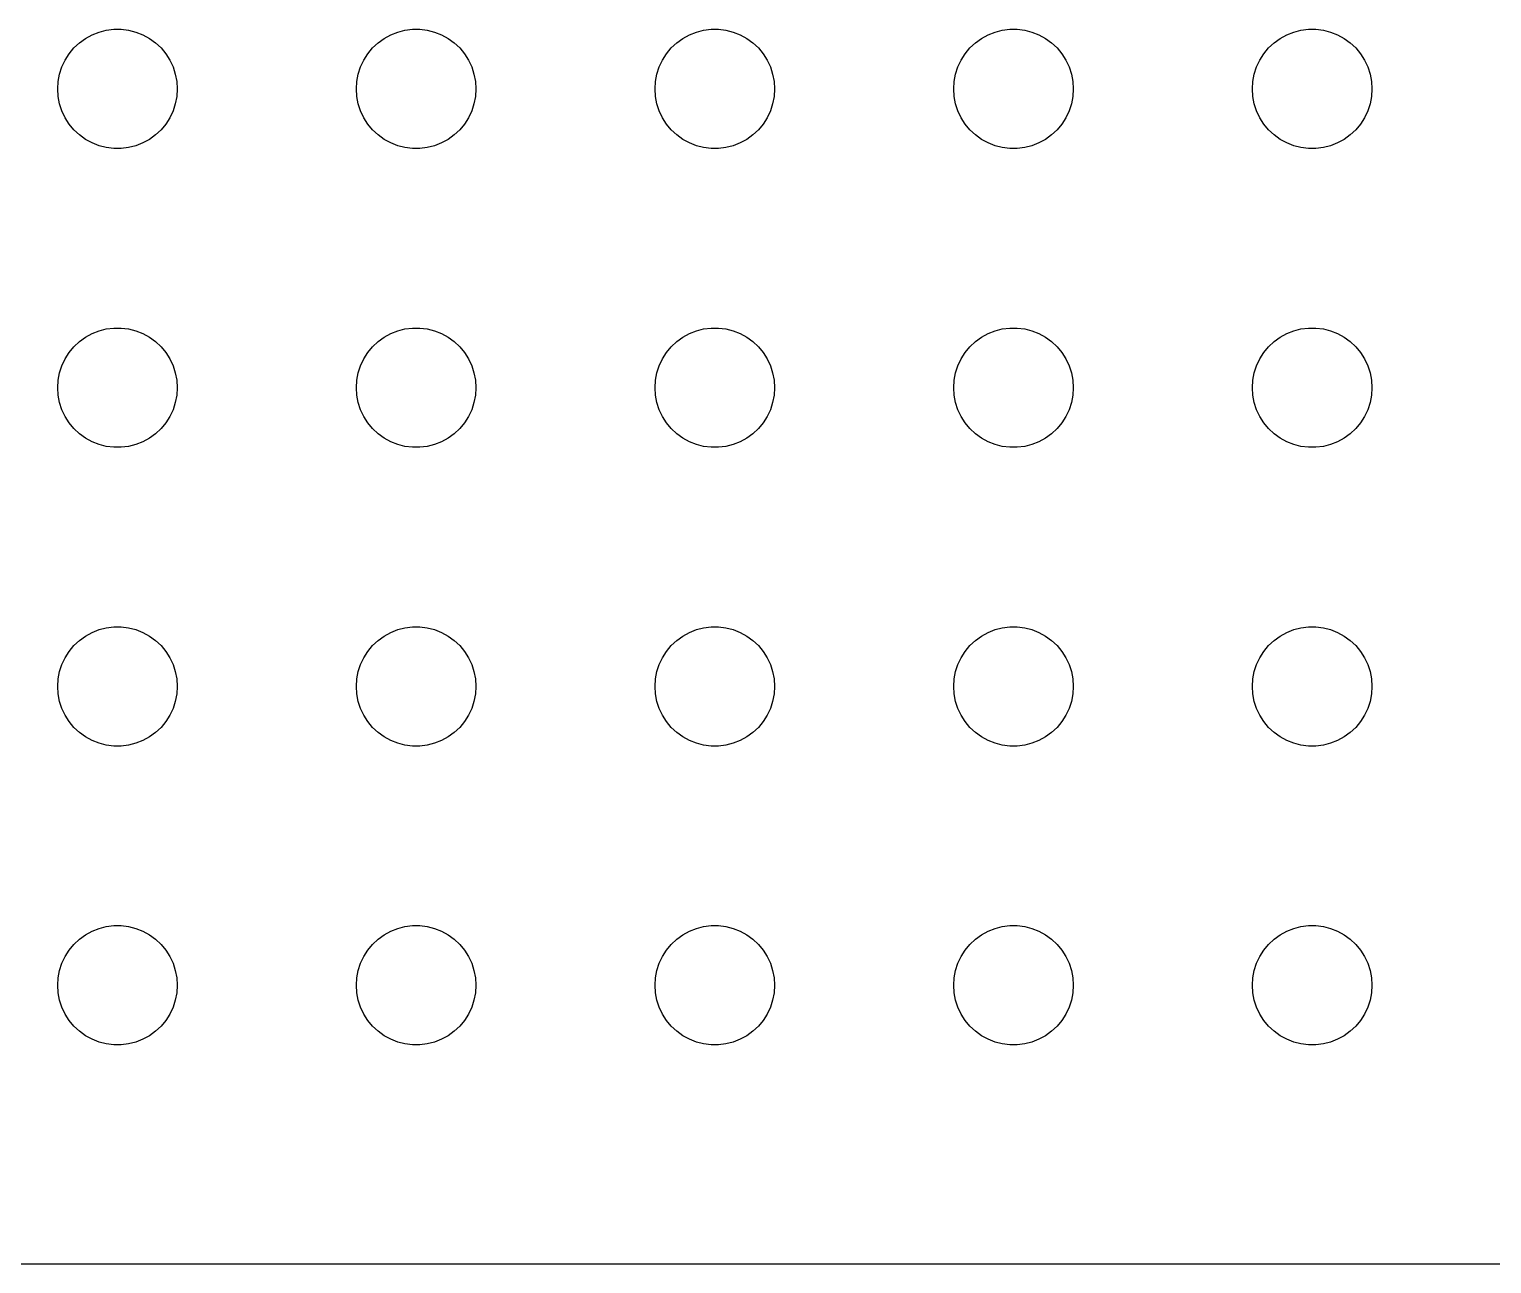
# Model space of a CAD drawing. Header units: metres. Extents: x -74 to 74, y -74 to 74.
# Drawn here: x -39.72 to -2.99, y -74.49 to -43.5 of the extents above; entities that cross this region are included whole.
import ezdxf

# ---------------------------------------------------------------- set-up
doc = ezdxf.new("R2010")
doc.units = ezdxf.units.M

msp = doc.modelspace()

# ---------------------------------------------------------------- linework, layer by layer
for p, q in [((-38.3037, -43.7335), (-38.1387, -43.6428)), ((-38.1387, -43.6428), (-37.9635, -43.5734)), ((-37.9635, -43.5734), (-37.7811, -43.5266)), ((-37.7811, -43.5266), (-37.5942, -43.503)), ((-37.5942, -43.503), (-37.4058, -43.503)), ((-37.4058, -43.503), (-37.2189, -43.5266)), ((-37.2189, -43.5266), (-37.0365, -43.5734)), ((-37.0365, -43.5734), (-36.8613, -43.6428)), ((-36.8613, -43.6428), (-36.6963, -43.7335)), ((-30.8037, -43.7335), (-30.6387, -43.6428)), ((-30.6387, -43.6428), (-30.4635, -43.5734)), ((-30.4635, -43.5734), (-30.2811, -43.5266)), ((-30.2811, -43.5266), (-30.0942, -43.503)), ((-30.0942, -43.503), (-29.9058, -43.503)), ((-29.9058, -43.503), (-29.7189, -43.5266)), ((-29.7189, -43.5266), (-29.5365, -43.5734)), ((-29.5365, -43.5734), (-29.3613, -43.6428)), ((-29.3613, -43.6428), (-29.1963, -43.7335)), ((-23.3037, -43.7335), (-23.1387, -43.6428)), ((-23.1387, -43.6428), (-22.9635, -43.5734)), ((-22.9635, -43.5734), (-22.7811, -43.5266)), ((-22.7811, -43.5266), (-22.5942, -43.503)), ((-22.5942, -43.503), (-22.4058, -43.503)), ((-22.4058, -43.503), (-22.2189, -43.5266)), ((-22.2189, -43.5266), (-22.0365, -43.5734)), ((-22.0365, -43.5734), (-21.8613, -43.6428)), ((-21.8613, -43.6428), (-21.6963, -43.7335)), ((-15.8037, -43.7335), (-15.6387, -43.6428)), ((-15.6387, -43.6428), (-15.4635, -43.5734)), ((-15.4635, -43.5734), (-15.2811, -43.5266)), ((-15.2811, -43.5266), (-15.0942, -43.503)), ((-15.0942, -43.503), (-14.9058, -43.503)), ((-14.9058, -43.503), (-14.7189, -43.5266)), ((-14.7189, -43.5266), (-14.5365, -43.5734)), ((-14.5365, -43.5734), (-14.3613, -43.6428)), ((-14.3613, -43.6428), (-14.1963, -43.7335)), ((-8.30373, -43.7335), (-8.13866, -43.6428)), ((-8.13866, -43.6428), (-7.96352, -43.5734)), ((-7.96352, -43.5734), (-7.78107, -43.5266)), ((-7.78107, -43.5266), (-7.59418, -43.503)), ((-7.59418, -43.503), (-7.40581, -43.503)), ((-7.40581, -43.503), (-7.21892, -43.5266)), ((-7.21892, -43.5266), (-7.03647, -43.5734)), ((-7.03647, -43.5734), (-6.86133, -43.6428)), ((-6.86133, -43.6428), (-6.69626, -43.7335)), ((-38.7135, -44.1183), (-38.5934, -43.9732)), ((-38.5934, -43.9732), (-38.4561, -43.8442)), ((-38.4561, -43.8442), (-38.3037, -43.7335)), ((-36.6963, -43.7335), (-36.5439, -43.8442)), ((-36.5439, -43.8442), (-36.4065, -43.9732)), ((-36.4065, -43.9732), (-36.2865, -44.1183)), ((-31.2135, -44.1183), (-31.0934, -43.9732)), ((-31.0934, -43.9732), (-30.9561, -43.8442)), ((-30.9561, -43.8442), (-30.8037, -43.7335)), ((-29.1963, -43.7335), (-29.0439, -43.8442)), ((-29.0439, -43.8442), (-28.9065, -43.9732)), ((-28.9065, -43.9732), (-28.7865, -44.1183)), ((-23.7135, -44.1183), (-23.5934, -43.9732)), ((-23.5934, -43.9732), (-23.4561, -43.8442)), ((-23.4561, -43.8442), (-23.3037, -43.7335)), ((-21.6963, -43.7335), (-21.5439, -43.8442)), ((-21.5439, -43.8442), (-21.4065, -43.9732)), ((-21.4065, -43.9732), (-21.2865, -44.1183)), ((-16.2135, -44.1183), (-16.0934, -43.9732)), ((-16.0934, -43.9732), (-15.9561, -43.8442)), ((-15.9561, -43.8442), (-15.8037, -43.7335)), ((-14.1963, -43.7335), (-14.0439, -43.8442)), ((-14.0439, -43.8442), (-13.9065, -43.9732)), ((-13.9065, -43.9732), (-13.7865, -44.1183)), ((-8.71352, -44.1183), (-8.59344, -43.9732)), ((-8.59344, -43.9732), (-8.45613, -43.8442)), ((-8.45613, -43.8442), (-8.30373, -43.7335)), ((-6.69626, -43.7335), (-6.54385, -43.8442)), ((-6.54385, -43.8442), (-6.40654, -43.9732)), ((-6.40654, -43.9732), (-6.28647, -44.1183)), ((-38.8947, -44.4478), (-38.8145, -44.2774)), ((-38.8145, -44.2774), (-38.7135, -44.1183)), ((-36.2865, -44.1183), (-36.1855, -44.2774)), ((-36.1855, -44.2774), (-36.1053, -44.4478)), ((-31.3947, -44.4478), (-31.3145, -44.2774)), ((-31.3145, -44.2774), (-31.2135, -44.1183)), ((-28.7865, -44.1183), (-28.6855, -44.2774)), ((-28.6855, -44.2774), (-28.6053, -44.4478)), ((-23.8947, -44.4478), (-23.8145, -44.2774)), ((-23.8145, -44.2774), (-23.7135, -44.1183)), ((-21.2865, -44.1183), (-21.1855, -44.2774)), ((-21.1855, -44.2774), (-21.1053, -44.4478)), ((-16.3947, -44.4478), (-16.3145, -44.2774)), ((-16.3145, -44.2774), (-16.2135, -44.1183)), ((-13.7865, -44.1183), (-13.6855, -44.2774)), ((-13.6855, -44.2774), (-13.6053, -44.4478)), ((-8.89465, -44.4478), (-8.81445, -44.2774)), ((-8.81445, -44.2774), (-8.71352, -44.1183)), ((-6.28647, -44.1183), (-6.18553, -44.2774)), ((-6.18553, -44.2774), (-6.10533, -44.4478)), ((-38.9882, -44.812), (-38.9529, -44.627)), ((-38.9529, -44.627), (-38.8947, -44.4478)), ((-36.1053, -44.4478), (-36.0471, -44.627)), ((-36.0471, -44.627), (-36.0118, -44.812)), ((-31.4882, -44.812), (-31.4529, -44.627)), ((-31.4529, -44.627), (-31.3947, -44.4478)), ((-28.6053, -44.4478), (-28.5471, -44.627)), ((-28.5471, -44.627), (-28.5118, -44.812)), ((-23.9882, -44.812), (-23.9529, -44.627)), ((-23.9529, -44.627), (-23.8947, -44.4478)), ((-21.1053, -44.4478), (-21.0471, -44.627)), ((-21.0471, -44.627), (-21.0118, -44.812)), ((-16.4882, -44.812), (-16.4529, -44.627)), ((-16.4529, -44.627), (-16.3947, -44.4478)), ((-13.6053, -44.4478), (-13.5471, -44.627)), ((-13.5471, -44.627), (-13.5118, -44.812)), ((-8.98816, -44.812), (-8.95287, -44.627)), ((-8.95287, -44.627), (-8.89465, -44.4478)), ((-6.10533, -44.4478), (-6.04712, -44.627)), ((-6.04712, -44.627), (-6.01183, -44.812)), ((-39, -45), (-38.9882, -44.812)), ((-38.9882, -45.188), (-39, -45)), ((-36.0118, -44.812), (-36, -45)), ((-36, -45), (-36.0118, -45.188)), ((-31.5, -45), (-31.4882, -44.812)), ((-31.4882, -45.188), (-31.5, -45)), ((-28.5118, -44.812), (-28.5, -45)), ((-28.5, -45), (-28.5118, -45.188)), ((-24, -45), (-23.9882, -44.812)), ((-23.9882, -45.188), (-24, -45)), ((-21.0118, -44.812), (-21, -45)), ((-21, -45), (-21.0118, -45.188)), ((-16.5, -45), (-16.4882, -44.812)), ((-16.4882, -45.188), (-16.5, -45)), ((-13.5118, -44.812), (-13.5, -45)), ((-13.5, -45), (-13.5118, -45.188)), ((-9, -45), (-8.98816, -44.812)), ((-8.98816, -45.188), (-9, -45)), ((-6.01183, -44.812), (-6, -45)), ((-6, -45), (-6.01183, -45.188)), ((-38.9529, -45.373), (-38.9882, -45.188)), ((-38.8947, -45.5522), (-38.9529, -45.373)), ((-36.0471, -45.373), (-36.1053, -45.5522)), ((-36.0118, -45.188), (-36.0471, -45.373)), ((-31.4529, -45.373), (-31.4882, -45.188)), ((-31.3947, -45.5522), (-31.4529, -45.373)), ((-28.5471, -45.373), (-28.6053, -45.5522)), ((-28.5118, -45.188), (-28.5471, -45.373)), ((-23.9529, -45.373), (-23.9882, -45.188)), ((-23.8947, -45.5522), (-23.9529, -45.373)), ((-21.0471, -45.373), (-21.1053, -45.5522)), ((-21.0118, -45.188), (-21.0471, -45.373)), ((-16.4529, -45.373), (-16.4882, -45.188)), ((-16.3947, -45.5522), (-16.4529, -45.373)), ((-13.5471, -45.373), (-13.6053, -45.5522)), ((-13.5118, -45.188), (-13.5471, -45.373)), ((-8.95287, -45.373), (-8.98816, -45.188)), ((-8.89465, -45.5522), (-8.95287, -45.373)), ((-6.04712, -45.373), (-6.10533, -45.5522)), ((-6.01183, -45.188), (-6.04712, -45.373)), ((-38.8145, -45.7226), (-38.8947, -45.5522)), ((-38.7135, -45.8817), (-38.8145, -45.7226)), ((-38.5934, -46.0268), (-38.7135, -45.8817)), ((-36.2865, -45.8817), (-36.4065, -46.0268)), ((-36.1855, -45.7226), (-36.2865, -45.8817)), ((-36.1053, -45.5522), (-36.1855, -45.7226)), ((-31.3145, -45.7226), (-31.3947, -45.5522)), ((-31.2135, -45.8817), (-31.3145, -45.7226)), ((-31.0934, -46.0268), (-31.2135, -45.8817)), ((-28.7865, -45.8817), (-28.9065, -46.0268)), ((-28.6855, -45.7226), (-28.7865, -45.8817)), ((-28.6053, -45.5522), (-28.6855, -45.7226)), ((-23.8145, -45.7226), (-23.8947, -45.5522)), ((-23.7135, -45.8817), (-23.8145, -45.7226)), ((-23.5934, -46.0268), (-23.7135, -45.8817)), ((-21.2865, -45.8817), (-21.4065, -46.0268)), ((-21.1855, -45.7226), (-21.2865, -45.8817)), ((-21.1053, -45.5522), (-21.1855, -45.7226)), ((-16.3145, -45.7226), (-16.3947, -45.5522)), ((-16.2135, -45.8817), (-16.3145, -45.7226)), ((-16.0934, -46.0268), (-16.2135, -45.8817)), ((-13.7865, -45.8817), (-13.9065, -46.0268)), ((-13.6855, -45.7226), (-13.7865, -45.8817)), ((-13.6053, -45.5522), (-13.6855, -45.7226)), ((-8.81445, -45.7226), (-8.89465, -45.5522)), ((-8.71352, -45.8817), (-8.81445, -45.7226)), ((-8.59344, -46.0268), (-8.71352, -45.8817)), ((-6.28647, -45.8817), (-6.40654, -46.0268)), ((-6.18553, -45.7226), (-6.28647, -45.8817)), ((-6.10533, -45.5522), (-6.18553, -45.7226)), ((-38.4561, -46.1558), (-38.5934, -46.0268)), ((-38.3037, -46.2665), (-38.4561, -46.1558)), ((-38.1387, -46.3572), (-38.3037, -46.2665)), ((-36.6963, -46.2665), (-36.8613, -46.3572)), ((-36.5439, -46.1558), (-36.6963, -46.2665)), ((-36.4065, -46.0268), (-36.5439, -46.1558)), ((-30.9561, -46.1558), (-31.0934, -46.0268)), ((-30.8037, -46.2665), (-30.9561, -46.1558)), ((-30.6387, -46.3572), (-30.8037, -46.2665)), ((-29.1963, -46.2665), (-29.3613, -46.3572)), ((-29.0439, -46.1558), (-29.1963, -46.2665)), ((-28.9065, -46.0268), (-29.0439, -46.1558)), ((-23.4561, -46.1558), (-23.5934, -46.0268)), ((-23.3037, -46.2665), (-23.4561, -46.1558)), ((-23.1387, -46.3572), (-23.3037, -46.2665)), ((-21.6963, -46.2665), (-21.8613, -46.3572)), ((-21.5439, -46.1558), (-21.6963, -46.2665)), ((-21.4065, -46.0268), (-21.5439, -46.1558)), ((-15.9561, -46.1558), (-16.0934, -46.0268)), ((-15.8037, -46.2665), (-15.9561, -46.1558)), ((-15.6387, -46.3572), (-15.8037, -46.2665)), ((-14.1963, -46.2665), (-14.3613, -46.3572)), ((-14.0439, -46.1558), (-14.1963, -46.2665)), ((-13.9065, -46.0268), (-14.0439, -46.1558)), ((-8.45613, -46.1558), (-8.59344, -46.0268)), ((-8.30373, -46.2665), (-8.45613, -46.1558)), ((-8.13866, -46.3572), (-8.30373, -46.2665)), ((-6.69626, -46.2665), (-6.86133, -46.3572)), ((-6.54385, -46.1558), (-6.69626, -46.2665)), ((-6.40654, -46.0268), (-6.54385, -46.1558)), ((-37.9635, -46.4266), (-38.1387, -46.3572)), ((-37.7811, -46.4734), (-37.9635, -46.4266)), ((-37.5942, -46.497), (-37.7811, -46.4734)), ((-37.4058, -46.497), (-37.5942, -46.497)), ((-37.2189, -46.4734), (-37.4058, -46.497)), ((-37.0365, -46.4266), (-37.2189, -46.4734)), ((-36.8613, -46.3572), (-37.0365, -46.4266)), ((-30.4635, -46.4266), (-30.6387, -46.3572)), ((-30.2811, -46.4734), (-30.4635, -46.4266)), ((-30.0942, -46.497), (-30.2811, -46.4734)), ((-29.9058, -46.497), (-30.0942, -46.497)), ((-29.7189, -46.4734), (-29.9058, -46.497)), ((-29.5365, -46.4266), (-29.7189, -46.4734)), ((-29.3613, -46.3572), (-29.5365, -46.4266)), ((-22.9635, -46.4266), (-23.1387, -46.3572)), ((-22.7811, -46.4734), (-22.9635, -46.4266)), ((-22.5942, -46.497), (-22.7811, -46.4734)), ((-22.4058, -46.497), (-22.5942, -46.497)), ((-22.2189, -46.4734), (-22.4058, -46.497)), ((-22.0365, -46.4266), (-22.2189, -46.4734)), ((-21.8613, -46.3572), (-22.0365, -46.4266)), ((-15.4635, -46.4266), (-15.6387, -46.3572)), ((-15.2811, -46.4734), (-15.4635, -46.4266)), ((-15.0942, -46.497), (-15.2811, -46.4734)), ((-14.9058, -46.497), (-15.0942, -46.497)), ((-14.7189, -46.4734), (-14.9058, -46.497)), ((-14.5365, -46.4266), (-14.7189, -46.4734)), ((-14.3613, -46.3572), (-14.5365, -46.4266)), ((-7.96352, -46.4266), (-8.13866, -46.3572)), ((-7.78107, -46.4734), (-7.96352, -46.4266)), ((-7.59418, -46.497), (-7.78107, -46.4734)), ((-7.40581, -46.497), (-7.59418, -46.497)), ((-7.21892, -46.4734), (-7.40581, -46.497)), ((-7.03647, -46.4266), (-7.21892, -46.4734)), ((-6.86133, -46.3572), (-7.03647, -46.4266)), ((-37.9635, -51.0734), (-37.7811, -51.0266)), ((-37.7811, -51.0266), (-37.5942, -51.003)), ((-37.5942, -51.003), (-37.4058, -51.003)), ((-37.4058, -51.003), (-37.2189, -51.0266)), ((-37.2189, -51.0266), (-37.0365, -51.0734)), ((-30.4635, -51.0734), (-30.2811, -51.0266)), ((-30.2811, -51.0266), (-30.0942, -51.003)), ((-30.0942, -51.003), (-29.9058, -51.003)), ((-29.9058, -51.003), (-29.7189, -51.0266)), ((-29.7189, -51.0266), (-29.5365, -51.0734)), ((-22.9635, -51.0734), (-22.7811, -51.0266)), ((-22.7811, -51.0266), (-22.5942, -51.003)), ((-22.5942, -51.003), (-22.4058, -51.003)), ((-22.4058, -51.003), (-22.2189, -51.0266)), ((-22.2189, -51.0266), (-22.0365, -51.0734)), ((-15.4635, -51.0734), (-15.2811, -51.0266)), ((-15.2811, -51.0266), (-15.0942, -51.003)), ((-15.0942, -51.003), (-14.9058, -51.003)), ((-14.9058, -51.003), (-14.7189, -51.0266)), ((-14.7189, -51.0266), (-14.5365, -51.0734)), ((-7.96352, -51.0734), (-7.78107, -51.0266)), ((-7.78107, -51.0266), (-7.59418, -51.003)), ((-7.59418, -51.003), (-7.40581, -51.003)), ((-7.40581, -51.003), (-7.21892, -51.0266)), ((-7.21892, -51.0266), (-7.03647, -51.0734)), ((-38.5934, -51.4732), (-38.4561, -51.3442)), ((-38.4561, -51.3442), (-38.3037, -51.2335)), ((-38.3037, -51.2335), (-38.1387, -51.1428)), ((-38.1387, -51.1428), (-37.9635, -51.0734)), ((-37.0365, -51.0734), (-36.8613, -51.1428)), ((-36.8613, -51.1428), (-36.6963, -51.2335)), ((-36.6963, -51.2335), (-36.5439, -51.3442)), ((-36.5439, -51.3442), (-36.4065, -51.4732)), ((-31.0934, -51.4732), (-30.9561, -51.3442)), ((-30.9561, -51.3442), (-30.8037, -51.2335)), ((-30.8037, -51.2335), (-30.6387, -51.1428)), ((-30.6387, -51.1428), (-30.4635, -51.0734)), ((-29.5365, -51.0734), (-29.3613, -51.1428)), ((-29.3613, -51.1428), (-29.1963, -51.2335)), ((-29.1963, -51.2335), (-29.0439, -51.3442)), ((-29.0439, -51.3442), (-28.9065, -51.4732)), ((-23.5934, -51.4732), (-23.4561, -51.3442)), ((-23.4561, -51.3442), (-23.3037, -51.2335)), ((-23.3037, -51.2335), (-23.1387, -51.1428)), ((-23.1387, -51.1428), (-22.9635, -51.0734)), ((-22.0365, -51.0734), (-21.8613, -51.1428)), ((-21.8613, -51.1428), (-21.6963, -51.2335)), ((-21.6963, -51.2335), (-21.5439, -51.3442)), ((-21.5439, -51.3442), (-21.4065, -51.4732)), ((-16.0934, -51.4732), (-15.9561, -51.3442)), ((-15.9561, -51.3442), (-15.8037, -51.2335)), ((-15.8037, -51.2335), (-15.6387, -51.1428)), ((-15.6387, -51.1428), (-15.4635, -51.0734)), ((-14.5365, -51.0734), (-14.3613, -51.1428)), ((-14.3613, -51.1428), (-14.1963, -51.2335)), ((-14.1963, -51.2335), (-14.0439, -51.3442)), ((-14.0439, -51.3442), (-13.9065, -51.4732)), ((-8.59344, -51.4732), (-8.45613, -51.3442)), ((-8.45613, -51.3442), (-8.30373, -51.2335)), ((-8.30373, -51.2335), (-8.13866, -51.1428)), ((-8.13866, -51.1428), (-7.96352, -51.0734)), ((-7.03647, -51.0734), (-6.86133, -51.1428)), ((-6.86133, -51.1428), (-6.69626, -51.2335)), ((-6.69626, -51.2335), (-6.54385, -51.3442)), ((-6.54385, -51.3442), (-6.40654, -51.4732)), ((-38.8947, -51.9478), (-38.8145, -51.7774)), ((-38.8145, -51.7774), (-38.7135, -51.6183)), ((-38.7135, -51.6183), (-38.5934, -51.4732)), ((-36.4065, -51.4732), (-36.2865, -51.6183)), ((-36.2865, -51.6183), (-36.1855, -51.7774)), ((-36.1855, -51.7774), (-36.1053, -51.9478)), ((-31.3947, -51.9478), (-31.3145, -51.7774)), ((-31.3145, -51.7774), (-31.2135, -51.6183)), ((-31.2135, -51.6183), (-31.0934, -51.4732)), ((-28.9065, -51.4732), (-28.7865, -51.6183)), ((-28.7865, -51.6183), (-28.6855, -51.7774)), ((-28.6855, -51.7774), (-28.6053, -51.9478)), ((-23.8947, -51.9478), (-23.8145, -51.7774)), ((-23.8145, -51.7774), (-23.7135, -51.6183)), ((-23.7135, -51.6183), (-23.5934, -51.4732)), ((-21.4065, -51.4732), (-21.2865, -51.6183)), ((-21.2865, -51.6183), (-21.1855, -51.7774)), ((-21.1855, -51.7774), (-21.1053, -51.9478)), ((-16.3947, -51.9478), (-16.3145, -51.7774)), ((-16.3145, -51.7774), (-16.2135, -51.6183)), ((-16.2135, -51.6183), (-16.0934, -51.4732)), ((-13.9065, -51.4732), (-13.7865, -51.6183)), ((-13.7865, -51.6183), (-13.6855, -51.7774)), ((-13.6855, -51.7774), (-13.6053, -51.9478)), ((-8.89465, -51.9478), (-8.81445, -51.7774)), ((-8.81445, -51.7774), (-8.71352, -51.6183)), ((-8.71352, -51.6183), (-8.59344, -51.4732)), ((-6.40654, -51.4732), (-6.28647, -51.6183)), ((-6.28647, -51.6183), (-6.18553, -51.7774)), ((-6.18553, -51.7774), (-6.10533, -51.9478)), ((-38.9882, -52.312), (-38.9529, -52.127)), ((-38.9529, -52.127), (-38.8947, -51.9478)), ((-36.1053, -51.9478), (-36.0471, -52.127)), ((-36.0471, -52.127), (-36.0118, -52.312)), ((-31.4882, -52.312), (-31.4529, -52.127)), ((-31.4529, -52.127), (-31.3947, -51.9478)), ((-28.6053, -51.9478), (-28.5471, -52.127)), ((-28.5471, -52.127), (-28.5118, -52.312)), ((-23.9882, -52.312), (-23.9529, -52.127)), ((-23.9529, -52.127), (-23.8947, -51.9478)), ((-21.1053, -51.9478), (-21.0471, -52.127)), ((-21.0471, -52.127), (-21.0118, -52.312)), ((-16.4882, -52.312), (-16.4529, -52.127)), ((-16.4529, -52.127), (-16.3947, -51.9478)), ((-13.6053, -51.9478), (-13.5471, -52.127)), ((-13.5471, -52.127), (-13.5118, -52.312)), ((-8.98816, -52.312), (-8.95287, -52.127)), ((-8.95287, -52.127), (-8.89465, -51.9478)), ((-6.10533, -51.9478), (-6.04712, -52.127)), ((-6.04712, -52.127), (-6.01183, -52.312)), ((-39, -52.5), (-38.9882, -52.312)), ((-38.9882, -52.688), (-39, -52.5)), ((-36.0118, -52.312), (-36, -52.5)), ((-36, -52.5), (-36.0118, -52.688)), ((-31.5, -52.5), (-31.4882, -52.312)), ((-31.4882, -52.688), (-31.5, -52.5)), ((-28.5118, -52.312), (-28.5, -52.5)), ((-28.5, -52.5), (-28.5118, -52.688)), ((-24, -52.5), (-23.9882, -52.312)), ((-23.9882, -52.688), (-24, -52.5)), ((-21.0118, -52.312), (-21, -52.5)), ((-21, -52.5), (-21.0118, -52.688)), ((-16.5, -52.5), (-16.4882, -52.312)), ((-16.4882, -52.688), (-16.5, -52.5)), ((-13.5118, -52.312), (-13.5, -52.5)), ((-13.5, -52.5), (-13.5118, -52.688)), ((-9, -52.5), (-8.98816, -52.312)), ((-8.98816, -52.688), (-9, -52.5)), ((-6.01183, -52.312), (-6, -52.5)), ((-6, -52.5), (-6.01183, -52.688)), ((-38.9529, -52.873), (-38.9882, -52.688)), ((-38.8947, -53.0522), (-38.9529, -52.873)), ((-36.0471, -52.873), (-36.1053, -53.0522)), ((-36.0118, -52.688), (-36.0471, -52.873)), ((-31.4529, -52.873), (-31.4882, -52.688)), ((-31.3947, -53.0522), (-31.4529, -52.873)), ((-28.5471, -52.873), (-28.6053, -53.0522)), ((-28.5118, -52.688), (-28.5471, -52.873)), ((-23.9529, -52.873), (-23.9882, -52.688)), ((-23.8947, -53.0522), (-23.9529, -52.873)), ((-21.0471, -52.873), (-21.1053, -53.0522)), ((-21.0118, -52.688), (-21.0471, -52.873)), ((-16.4529, -52.873), (-16.4882, -52.688)), ((-16.3947, -53.0522), (-16.4529, -52.873)), ((-13.5471, -52.873), (-13.6053, -53.0522)), ((-13.5118, -52.688), (-13.5471, -52.873)), ((-8.95287, -52.873), (-8.98816, -52.688)), ((-8.89465, -53.0522), (-8.95287, -52.873)), ((-6.04712, -52.873), (-6.10533, -53.0522)), ((-6.01183, -52.688), (-6.04712, -52.873)), ((-38.8145, -53.2226), (-38.8947, -53.0522)), ((-38.7135, -53.3817), (-38.8145, -53.2226)), ((-36.1855, -53.2226), (-36.2865, -53.3817)), ((-36.1053, -53.0522), (-36.1855, -53.2226)), ((-31.3145, -53.2226), (-31.3947, -53.0522)), ((-31.2135, -53.3817), (-31.3145, -53.2226)), ((-28.6855, -53.2226), (-28.7865, -53.3817)), ((-28.6053, -53.0522), (-28.6855, -53.2226)), ((-23.8145, -53.2226), (-23.8947, -53.0522)), ((-23.7135, -53.3817), (-23.8145, -53.2226)), ((-21.1855, -53.2226), (-21.2865, -53.3817)), ((-21.1053, -53.0522), (-21.1855, -53.2226)), ((-16.3145, -53.2226), (-16.3947, -53.0522)), ((-16.2135, -53.3817), (-16.3145, -53.2226)), ((-13.6855, -53.2226), (-13.7865, -53.3817)), ((-13.6053, -53.0522), (-13.6855, -53.2226)), ((-8.81445, -53.2226), (-8.89465, -53.0522)), ((-8.71352, -53.3817), (-8.81445, -53.2226)), ((-6.18553, -53.2226), (-6.28647, -53.3817)), ((-6.10533, -53.0522), (-6.18553, -53.2226)), ((-38.5934, -53.5268), (-38.7135, -53.3817)), ((-38.4561, -53.6558), (-38.5934, -53.5268)), ((-36.4065, -53.5268), (-36.5439, -53.6558)), ((-36.2865, -53.3817), (-36.4065, -53.5268)), ((-31.0934, -53.5268), (-31.2135, -53.3817)), ((-30.9561, -53.6558), (-31.0934, -53.5268)), ((-28.9065, -53.5268), (-29.0439, -53.6558)), ((-28.7865, -53.3817), (-28.9065, -53.5268)), ((-23.5934, -53.5268), (-23.7135, -53.3817)), ((-23.4561, -53.6558), (-23.5934, -53.5268)), ((-21.4065, -53.5268), (-21.5439, -53.6558)), ((-21.2865, -53.3817), (-21.4065, -53.5268)), ((-16.0934, -53.5268), (-16.2135, -53.3817)), ((-15.9561, -53.6558), (-16.0934, -53.5268)), ((-13.9065, -53.5268), (-14.0439, -53.6558)), ((-13.7865, -53.3817), (-13.9065, -53.5268)), ((-8.59344, -53.5268), (-8.71352, -53.3817)), ((-8.45613, -53.6558), (-8.59344, -53.5268)), ((-6.40654, -53.5268), (-6.54385, -53.6558)), ((-6.28647, -53.3817), (-6.40654, -53.5268)), ((-38.3037, -53.7665), (-38.4561, -53.6558)), ((-38.1387, -53.8572), (-38.3037, -53.7665)), ((-37.9635, -53.9266), (-38.1387, -53.8572)), ((-37.7811, -53.9734), (-37.9635, -53.9266)), ((-37.5942, -53.997), (-37.7811, -53.9734)), ((-37.2189, -53.9734), (-37.4058, -53.997)), ((-37.0365, -53.9266), (-37.2189, -53.9734)), ((-36.8613, -53.8572), (-37.0365, -53.9266)), ((-36.6963, -53.7665), (-36.8613, -53.8572)), ((-36.5439, -53.6558), (-36.6963, -53.7665)), ((-30.8037, -53.7665), (-30.9561, -53.6558)), ((-30.6387, -53.8572), (-30.8037, -53.7665)), ((-30.4635, -53.9266), (-30.6387, -53.8572)), ((-30.2811, -53.9734), (-30.4635, -53.9266)), ((-30.0942, -53.997), (-30.2811, -53.9734)), ((-29.7189, -53.9734), (-29.9058, -53.997)), ((-29.5365, -53.9266), (-29.7189, -53.9734)), ((-29.3613, -53.8572), (-29.5365, -53.9266)), ((-29.1963, -53.7665), (-29.3613, -53.8572)), ((-29.0439, -53.6558), (-29.1963, -53.7665)), ((-23.3037, -53.7665), (-23.4561, -53.6558)), ((-23.1387, -53.8572), (-23.3037, -53.7665)), ((-22.9635, -53.9266), (-23.1387, -53.8572)), ((-22.7811, -53.9734), (-22.9635, -53.9266)), ((-22.5942, -53.997), (-22.7811, -53.9734)), ((-22.2189, -53.9734), (-22.4058, -53.997)), ((-22.0365, -53.9266), (-22.2189, -53.9734)), ((-21.8613, -53.8572), (-22.0365, -53.9266)), ((-21.6963, -53.7665), (-21.8613, -53.8572)), ((-21.5439, -53.6558), (-21.6963, -53.7665)), ((-15.8037, -53.7665), (-15.9561, -53.6558)), ((-15.6387, -53.8572), (-15.8037, -53.7665)), ((-15.4635, -53.9266), (-15.6387, -53.8572)), ((-15.2811, -53.9734), (-15.4635, -53.9266)), ((-15.0942, -53.997), (-15.2811, -53.9734)), ((-14.7189, -53.9734), (-14.9058, -53.997)), ((-14.5365, -53.9266), (-14.7189, -53.9734)), ((-14.3613, -53.8572), (-14.5365, -53.9266)), ((-14.1963, -53.7665), (-14.3613, -53.8572)), ((-14.0439, -53.6558), (-14.1963, -53.7665)), ((-8.30373, -53.7665), (-8.45613, -53.6558)), ((-8.13866, -53.8572), (-8.30373, -53.7665)), ((-7.96352, -53.9266), (-8.13866, -53.8572)), ((-7.78107, -53.9734), (-7.96352, -53.9266)), ((-7.59418, -53.997), (-7.78107, -53.9734)), ((-7.21892, -53.9734), (-7.40581, -53.997)), ((-7.03647, -53.9266), (-7.21892, -53.9734)), ((-6.86133, -53.8572), (-7.03647, -53.9266)), ((-6.69626, -53.7665), (-6.86133, -53.8572)), ((-6.54385, -53.6558), (-6.69626, -53.7665)), ((-37.4058, -53.997), (-37.5942, -53.997)), ((-29.9058, -53.997), (-30.0942, -53.997)), ((-22.4058, -53.997), (-22.5942, -53.997)), ((-14.9058, -53.997), (-15.0942, -53.997)), ((-7.40581, -53.997), (-7.59418, -53.997)), ((-38.4561, -58.8442), (-38.3037, -58.7335)), ((-38.3037, -58.7335), (-38.1387, -58.6428)), ((-38.1387, -58.6428), (-37.9635, -58.5734)), ((-37.9635, -58.5734), (-37.7811, -58.5266)), ((-37.7811, -58.5266), (-37.5942, -58.503)), ((-37.5942, -58.503), (-37.4058, -58.503)), ((-37.4058, -58.503), (-37.2189, -58.5266)), ((-37.2189, -58.5266), (-37.0365, -58.5734)), ((-37.0365, -58.5734), (-36.8613, -58.6428)), ((-36.8613, -58.6428), (-36.6963, -58.7335)), ((-36.6963, -58.7335), (-36.5439, -58.8442)), ((-30.9561, -58.8442), (-30.8037, -58.7335)), ((-30.8037, -58.7335), (-30.6387, -58.6428)), ((-30.6387, -58.6428), (-30.4635, -58.5734)), ((-30.4635, -58.5734), (-30.2811, -58.5266)), ((-30.2811, -58.5266), (-30.0942, -58.503)), ((-30.0942, -58.503), (-29.9058, -58.503)), ((-29.9058, -58.503), (-29.7189, -58.5266)), ((-29.7189, -58.5266), (-29.5365, -58.5734)), ((-29.5365, -58.5734), (-29.3613, -58.6428)), ((-29.3613, -58.6428), (-29.1963, -58.7335)), ((-29.1963, -58.7335), (-29.0439, -58.8442)), ((-23.4561, -58.8442), (-23.3037, -58.7335)), ((-23.3037, -58.7335), (-23.1387, -58.6428)), ((-23.1387, -58.6428), (-22.9635, -58.5734)), ((-22.9635, -58.5734), (-22.7811, -58.5266)), ((-22.7811, -58.5266), (-22.5942, -58.503)), ((-22.5942, -58.503), (-22.4058, -58.503)), ((-22.4058, -58.503), (-22.2189, -58.5266)), ((-22.2189, -58.5266), (-22.0365, -58.5734)), ((-22.0365, -58.5734), (-21.8613, -58.6428)), ((-21.8613, -58.6428), (-21.6963, -58.7335)), ((-21.6963, -58.7335), (-21.5439, -58.8442)), ((-15.9561, -58.8442), (-15.8037, -58.7335)), ((-15.8037, -58.7335), (-15.6387, -58.6428)), ((-15.6387, -58.6428), (-15.4635, -58.5734)), ((-15.4635, -58.5734), (-15.2811, -58.5266)), ((-15.2811, -58.5266), (-15.0942, -58.503)), ((-15.0942, -58.503), (-14.9058, -58.503)), ((-14.9058, -58.503), (-14.7189, -58.5266)), ((-14.7189, -58.5266), (-14.5365, -58.5734)), ((-14.5365, -58.5734), (-14.3613, -58.6428)), ((-14.3613, -58.6428), (-14.1963, -58.7335)), ((-14.1963, -58.7335), (-14.0439, -58.8442)), ((-8.45613, -58.8442), (-8.30373, -58.7335)), ((-8.30373, -58.7335), (-8.13866, -58.6428)), ((-8.13866, -58.6428), (-7.96352, -58.5734)), ((-7.96352, -58.5734), (-7.78107, -58.5266)), ((-7.78107, -58.5266), (-7.59418, -58.503)), ((-7.59418, -58.503), (-7.40581, -58.503)), ((-7.40581, -58.503), (-7.21892, -58.5266)), ((-7.21892, -58.5266), (-7.03647, -58.5734)), ((-7.03647, -58.5734), (-6.86133, -58.6428)), ((-6.86133, -58.6428), (-6.69626, -58.7335)), ((-6.69626, -58.7335), (-6.54385, -58.8442)), ((-38.8145, -59.2774), (-38.7135, -59.1183)), ((-38.7135, -59.1183), (-38.5934, -58.9732)), ((-38.5934, -58.9732), (-38.4561, -58.8442)), ((-36.5439, -58.8442), (-36.4065, -58.9732)), ((-36.4065, -58.9732), (-36.2865, -59.1183)), ((-36.2865, -59.1183), (-36.1855, -59.2774)), ((-31.3145, -59.2774), (-31.2135, -59.1183)), ((-31.2135, -59.1183), (-31.0934, -58.9732)), ((-31.0934, -58.9732), (-30.9561, -58.8442)), ((-29.0439, -58.8442), (-28.9065, -58.9732)), ((-28.9065, -58.9732), (-28.7865, -59.1183)), ((-28.7865, -59.1183), (-28.6855, -59.2774)), ((-23.8145, -59.2774), (-23.7135, -59.1183)), ((-23.7135, -59.1183), (-23.5934, -58.9732)), ((-23.5934, -58.9732), (-23.4561, -58.8442)), ((-21.5439, -58.8442), (-21.4065, -58.9732)), ((-21.4065, -58.9732), (-21.2865, -59.1183)), ((-21.2865, -59.1183), (-21.1855, -59.2774)), ((-16.3145, -59.2774), (-16.2135, -59.1183)), ((-16.2135, -59.1183), (-16.0934, -58.9732)), ((-16.0934, -58.9732), (-15.9561, -58.8442)), ((-14.0439, -58.8442), (-13.9065, -58.9732)), ((-13.9065, -58.9732), (-13.7865, -59.1183)), ((-13.7865, -59.1183), (-13.6855, -59.2774)), ((-8.81445, -59.2774), (-8.71352, -59.1183)), ((-8.71352, -59.1183), (-8.59344, -58.9732)), ((-8.59344, -58.9732), (-8.45613, -58.8442)), ((-6.54385, -58.8442), (-6.40654, -58.9732)), ((-6.40654, -58.9732), (-6.28647, -59.1183)), ((-6.28647, -59.1183), (-6.18553, -59.2774)), ((-38.9529, -59.627), (-38.8947, -59.4478)), ((-38.8947, -59.4478), (-38.8145, -59.2774)), ((-36.1855, -59.2774), (-36.1053, -59.4478)), ((-36.1053, -59.4478), (-36.0471, -59.627)), ((-31.4529, -59.627), (-31.3947, -59.4478)), ((-31.3947, -59.4478), (-31.3145, -59.2774)), ((-28.6855, -59.2774), (-28.6053, -59.4478)), ((-28.6053, -59.4478), (-28.5471, -59.627)), ((-23.9529, -59.627), (-23.8947, -59.4478)), ((-23.8947, -59.4478), (-23.8145, -59.2774)), ((-21.1855, -59.2774), (-21.1053, -59.4478)), ((-21.1053, -59.4478), (-21.0471, -59.627)), ((-16.4529, -59.627), (-16.3947, -59.4478)), ((-16.3947, -59.4478), (-16.3145, -59.2774)), ((-13.6855, -59.2774), (-13.6053, -59.4478)), ((-13.6053, -59.4478), (-13.5471, -59.627)), ((-8.95287, -59.627), (-8.89465, -59.4478)), ((-8.89465, -59.4478), (-8.81445, -59.2774)), ((-6.18553, -59.2774), (-6.10533, -59.4478)), ((-6.10533, -59.4478), (-6.04712, -59.627)), ((-39, -60), (-38.9882, -59.812)), ((-38.9882, -59.812), (-38.9529, -59.627)), ((-36.0471, -59.627), (-36.0118, -59.812)), ((-36.0118, -59.812), (-36, -60)), ((-31.5, -60), (-31.4882, -59.812)), ((-31.4882, -59.812), (-31.4529, -59.627)), ((-28.5471, -59.627), (-28.5118, -59.812)), ((-28.5118, -59.812), (-28.5, -60)), ((-24, -60), (-23.9882, -59.812)), ((-23.9882, -59.812), (-23.9529, -59.627)), ((-21.0471, -59.627), (-21.0118, -59.812)), ((-21.0118, -59.812), (-21, -60)), ((-16.5, -60), (-16.4882, -59.812)), ((-16.4882, -59.812), (-16.4529, -59.627)), ((-13.5471, -59.627), (-13.5118, -59.812)), ((-13.5118, -59.812), (-13.5, -60)), ((-9, -60), (-8.98816, -59.812)), ((-8.98816, -59.812), (-8.95287, -59.627)), ((-6.04712, -59.627), (-6.01183, -59.812)), ((-6.01183, -59.812), (-6, -60)), ((-38.9882, -60.188), (-39, -60)), ((-38.9529, -60.373), (-38.9882, -60.188)), ((-36.0118, -60.188), (-36.0471, -60.373)), ((-36, -60), (-36.0118, -60.188)), ((-31.4882, -60.188), (-31.5, -60)), ((-31.4529, -60.373), (-31.4882, -60.188)), ((-28.5118, -60.188), (-28.5471, -60.373)), ((-28.5, -60), (-28.5118, -60.188)), ((-23.9882, -60.188), (-24, -60)), ((-23.9529, -60.373), (-23.9882, -60.188)), ((-21.0118, -60.188), (-21.0471, -60.373)), ((-21, -60), (-21.0118, -60.188)), ((-16.4882, -60.188), (-16.5, -60)), ((-16.4529, -60.373), (-16.4882, -60.188)), ((-13.5118, -60.188), (-13.5471, -60.373)), ((-13.5, -60), (-13.5118, -60.188)), ((-8.98816, -60.188), (-9, -60)), ((-8.95287, -60.373), (-8.98816, -60.188)), ((-6.01183, -60.188), (-6.04712, -60.373)), ((-6, -60), (-6.01183, -60.188)), ((-38.8947, -60.5522), (-38.9529, -60.373)), ((-38.8145, -60.7226), (-38.8947, -60.5522)), ((-36.1053, -60.5522), (-36.1855, -60.7226)), ((-36.0471, -60.373), (-36.1053, -60.5522)), ((-31.3947, -60.5522), (-31.4529, -60.373)), ((-31.3145, -60.7226), (-31.3947, -60.5522)), ((-28.6053, -60.5522), (-28.6855, -60.7226)), ((-28.5471, -60.373), (-28.6053, -60.5522)), ((-23.8947, -60.5522), (-23.9529, -60.373)), ((-23.8145, -60.7226), (-23.8947, -60.5522)), ((-21.1053, -60.5522), (-21.1855, -60.7226)), ((-21.0471, -60.373), (-21.1053, -60.5522)), ((-16.3947, -60.5522), (-16.4529, -60.373)), ((-16.3145, -60.7226), (-16.3947, -60.5522)), ((-13.6053, -60.5522), (-13.6855, -60.7226)), ((-13.5471, -60.373), (-13.6053, -60.5522)), ((-8.89465, -60.5522), (-8.95287, -60.373)), ((-8.81445, -60.7226), (-8.89465, -60.5522)), ((-6.10533, -60.5522), (-6.18553, -60.7226)), ((-6.04712, -60.373), (-6.10533, -60.5522)), ((-38.7135, -60.8817), (-38.8145, -60.7226)), ((-38.5934, -61.0268), (-38.7135, -60.8817)), ((-36.2865, -60.8817), (-36.4065, -61.0268)), ((-36.1855, -60.7226), (-36.2865, -60.8817)), ((-31.2135, -60.8817), (-31.3145, -60.7226)), ((-31.0934, -61.0268), (-31.2135, -60.8817)), ((-28.7865, -60.8817), (-28.9065, -61.0268)), ((-28.6855, -60.7226), (-28.7865, -60.8817)), ((-23.7135, -60.8817), (-23.8145, -60.7226)), ((-23.5934, -61.0268), (-23.7135, -60.8817)), ((-21.2865, -60.8817), (-21.4065, -61.0268)), ((-21.1855, -60.7226), (-21.2865, -60.8817)), ((-16.2135, -60.8817), (-16.3145, -60.7226)), ((-16.0934, -61.0268), (-16.2135, -60.8817)), ((-13.7865, -60.8817), (-13.9065, -61.0268)), ((-13.6855, -60.7226), (-13.7865, -60.8817)), ((-8.71352, -60.8817), (-8.81445, -60.7226)), ((-8.59344, -61.0268), (-8.71352, -60.8817)), ((-6.28647, -60.8817), (-6.40654, -61.0268)), ((-6.18553, -60.7226), (-6.28647, -60.8817)), ((-38.4561, -61.1558), (-38.5934, -61.0268)), ((-38.3037, -61.2665), (-38.4561, -61.1558)), ((-38.1387, -61.3572), (-38.3037, -61.2665)), ((-36.6963, -61.2665), (-36.8613, -61.3572)), ((-36.5439, -61.1558), (-36.6963, -61.2665)), ((-36.4065, -61.0268), (-36.5439, -61.1558)), ((-30.9561, -61.1558), (-31.0934, -61.0268)), ((-30.8037, -61.2665), (-30.9561, -61.1558)), ((-30.6387, -61.3572), (-30.8037, -61.2665)), ((-29.1963, -61.2665), (-29.3613, -61.3572)), ((-29.0439, -61.1558), (-29.1963, -61.2665)), ((-28.9065, -61.0268), (-29.0439, -61.1558)), ((-23.4561, -61.1558), (-23.5934, -61.0268)), ((-23.3037, -61.2665), (-23.4561, -61.1558)), ((-23.1387, -61.3572), (-23.3037, -61.2665)), ((-21.6963, -61.2665), (-21.8613, -61.3572)), ((-21.5439, -61.1558), (-21.6963, -61.2665)), ((-21.4065, -61.0268), (-21.5439, -61.1558)), ((-15.9561, -61.1558), (-16.0934, -61.0268)), ((-15.8037, -61.2665), (-15.9561, -61.1558)), ((-15.6387, -61.3572), (-15.8037, -61.2665)), ((-14.1963, -61.2665), (-14.3613, -61.3572)), ((-14.0439, -61.1558), (-14.1963, -61.2665)), ((-13.9065, -61.0268), (-14.0439, -61.1558)), ((-8.45613, -61.1558), (-8.59344, -61.0268)), ((-8.30373, -61.2665), (-8.45613, -61.1558)), ((-8.13866, -61.3572), (-8.30373, -61.2665)), ((-6.69626, -61.2665), (-6.86133, -61.3572)), ((-6.54385, -61.1558), (-6.69626, -61.2665)), ((-6.40654, -61.0268), (-6.54385, -61.1558)), ((-37.9635, -61.4266), (-38.1387, -61.3572)), ((-37.7811, -61.4734), (-37.9635, -61.4266)), ((-37.5942, -61.497), (-37.7811, -61.4734)), ((-37.4058, -61.497), (-37.5942, -61.497)), ((-37.2189, -61.4734), (-37.4058, -61.497)), ((-37.0365, -61.4266), (-37.2189, -61.4734)), ((-36.8613, -61.3572), (-37.0365, -61.4266)), ((-30.4635, -61.4266), (-30.6387, -61.3572)), ((-30.2811, -61.4734), (-30.4635, -61.4266)), ((-30.0942, -61.497), (-30.2811, -61.4734)), ((-29.9058, -61.497), (-30.0942, -61.497)), ((-29.7189, -61.4734), (-29.9058, -61.497)), ((-29.5365, -61.4266), (-29.7189, -61.4734)), ((-29.3613, -61.3572), (-29.5365, -61.4266)), ((-22.9635, -61.4266), (-23.1387, -61.3572)), ((-22.7811, -61.4734), (-22.9635, -61.4266)), ((-22.5942, -61.497), (-22.7811, -61.4734)), ((-22.4058, -61.497), (-22.5942, -61.497)), ((-22.2189, -61.4734), (-22.4058, -61.497)), ((-22.0365, -61.4266), (-22.2189, -61.4734)), ((-21.8613, -61.3572), (-22.0365, -61.4266)), ((-15.4635, -61.4266), (-15.6387, -61.3572)), ((-15.2811, -61.4734), (-15.4635, -61.4266)), ((-15.0942, -61.497), (-15.2811, -61.4734)), ((-14.9058, -61.497), (-15.0942, -61.497)), ((-14.7189, -61.4734), (-14.9058, -61.497)), ((-14.5365, -61.4266), (-14.7189, -61.4734)), ((-14.3613, -61.3572), (-14.5365, -61.4266)), ((-7.96352, -61.4266), (-8.13866, -61.3572)), ((-7.78107, -61.4734), (-7.96352, -61.4266)), ((-7.59418, -61.497), (-7.78107, -61.4734)), ((-7.40581, -61.497), (-7.59418, -61.497)), ((-7.21892, -61.4734), (-7.40581, -61.497)), ((-7.03647, -61.4266), (-7.21892, -61.4734)), ((-6.86133, -61.3572), (-7.03647, -61.4266)), ((-38.1387, -66.1428), (-37.9635, -66.0734)), ((-37.9635, -66.0734), (-37.7811, -66.0266)), ((-37.7811, -66.0266), (-37.5942, -66.003)), ((-37.5942, -66.003), (-37.4058, -66.003)), ((-37.4058, -66.003), (-37.2189, -66.0266)), ((-37.2189, -66.0266), (-37.0365, -66.0734)), ((-37.0365, -66.0734), (-36.8613, -66.1428)), ((-30.6387, -66.1428), (-30.4635, -66.0734)), ((-30.4635, -66.0734), (-30.2811, -66.0266)), ((-30.2811, -66.0266), (-30.0942, -66.003)), ((-30.0942, -66.003), (-29.9058, -66.003)), ((-29.9058, -66.003), (-29.7189, -66.0266)), ((-29.7189, -66.0266), (-29.5365, -66.0734)), ((-29.5365, -66.0734), (-29.3613, -66.1428)), ((-23.1387, -66.1428), (-22.9635, -66.0734)), ((-22.9635, -66.0734), (-22.7811, -66.0266)), ((-22.7811, -66.0266), (-22.5942, -66.003)), ((-22.5942, -66.003), (-22.4058, -66.003)), ((-22.4058, -66.003), (-22.2189, -66.0266)), ((-22.2189, -66.0266), (-22.0365, -66.0734)), ((-22.0365, -66.0734), (-21.8613, -66.1428)), ((-15.6387, -66.1428), (-15.4635, -66.0734)), ((-15.4635, -66.0734), (-15.2811, -66.0266)), ((-15.2811, -66.0266), (-15.0942, -66.003)), ((-15.0942, -66.003), (-14.9058, -66.003)), ((-14.9058, -66.003), (-14.7189, -66.0266)), ((-14.7189, -66.0266), (-14.5365, -66.0734)), ((-14.5365, -66.0734), (-14.3613, -66.1428)), ((-8.13866, -66.1428), (-7.96352, -66.0734)), ((-7.96352, -66.0734), (-7.78107, -66.0266)), ((-7.78107, -66.0266), (-7.59418, -66.003)), ((-7.59418, -66.003), (-7.40581, -66.003)), ((-7.40581, -66.003), (-7.21892, -66.0266)), ((-7.21892, -66.0266), (-7.03647, -66.0734)), ((-7.03647, -66.0734), (-6.86133, -66.1428)), ((-38.5934, -66.4732), (-38.4561, -66.3442)), ((-38.4561, -66.3442), (-38.3037, -66.2335)), ((-38.3037, -66.2335), (-38.1387, -66.1428)), ((-36.8613, -66.1428), (-36.6963, -66.2335)), ((-36.6963, -66.2335), (-36.5439, -66.3442)), ((-36.5439, -66.3442), (-36.4065, -66.4732)), ((-31.0934, -66.4732), (-30.9561, -66.3442)), ((-30.9561, -66.3442), (-30.8037, -66.2335)), ((-30.8037, -66.2335), (-30.6387, -66.1428)), ((-29.3613, -66.1428), (-29.1963, -66.2335)), ((-29.1963, -66.2335), (-29.0439, -66.3442)), ((-29.0439, -66.3442), (-28.9065, -66.4732)), ((-23.5934, -66.4732), (-23.4561, -66.3442)), ((-23.4561, -66.3442), (-23.3037, -66.2335)), ((-23.3037, -66.2335), (-23.1387, -66.1428)), ((-21.8613, -66.1428), (-21.6963, -66.2335)), ((-21.6963, -66.2335), (-21.5439, -66.3442)), ((-21.5439, -66.3442), (-21.4065, -66.4732)), ((-16.0934, -66.4732), (-15.9561, -66.3442)), ((-15.9561, -66.3442), (-15.8037, -66.2335)), ((-15.8037, -66.2335), (-15.6387, -66.1428)), ((-14.3613, -66.1428), (-14.1963, -66.2335)), ((-14.1963, -66.2335), (-14.0439, -66.3442)), ((-14.0439, -66.3442), (-13.9065, -66.4732)), ((-8.59344, -66.4732), (-8.45613, -66.3442)), ((-8.45613, -66.3442), (-8.30373, -66.2335)), ((-8.30373, -66.2335), (-8.13866, -66.1428)), ((-6.86133, -66.1428), (-6.69626, -66.2335)), ((-6.69626, -66.2335), (-6.54385, -66.3442)), ((-6.54385, -66.3442), (-6.40654, -66.4732)), ((-38.8947, -66.9478), (-38.8145, -66.7774)), ((-38.8145, -66.7774), (-38.7135, -66.6183)), ((-38.7135, -66.6183), (-38.5934, -66.4732)), ((-36.4065, -66.4732), (-36.2865, -66.6183)), ((-36.2865, -66.6183), (-36.1855, -66.7774)), ((-36.1855, -66.7774), (-36.1053, -66.9478)), ((-31.3947, -66.9478), (-31.3145, -66.7774)), ((-31.3145, -66.7774), (-31.2135, -66.6183)), ((-31.2135, -66.6183), (-31.0934, -66.4732)), ((-28.9065, -66.4732), (-28.7865, -66.6183)), ((-28.7865, -66.6183), (-28.6855, -66.7774)), ((-28.6855, -66.7774), (-28.6053, -66.9478)), ((-23.8947, -66.9478), (-23.8145, -66.7774)), ((-23.8145, -66.7774), (-23.7135, -66.6183)), ((-23.7135, -66.6183), (-23.5934, -66.4732)), ((-21.4065, -66.4732), (-21.2865, -66.6183)), ((-21.2865, -66.6183), (-21.1855, -66.7774)), ((-21.1855, -66.7774), (-21.1053, -66.9478)), ((-16.3947, -66.9478), (-16.3145, -66.7774)), ((-16.3145, -66.7774), (-16.2135, -66.6183)), ((-16.2135, -66.6183), (-16.0934, -66.4732)), ((-13.9065, -66.4732), (-13.7865, -66.6183)), ((-13.7865, -66.6183), (-13.6855, -66.7774)), ((-13.6855, -66.7774), (-13.6053, -66.9478)), ((-8.89465, -66.9478), (-8.81445, -66.7774)), ((-8.81445, -66.7774), (-8.71352, -66.6183)), ((-8.71352, -66.6183), (-8.59344, -66.4732)), ((-6.40654, -66.4732), (-6.28647, -66.6183)), ((-6.28647, -66.6183), (-6.18553, -66.7774)), ((-6.18553, -66.7774), (-6.10533, -66.9478)), ((-38.9882, -67.312), (-38.9529, -67.127)), ((-38.9529, -67.127), (-38.8947, -66.9478)), ((-36.1053, -66.9478), (-36.0471, -67.127)), ((-36.0471, -67.127), (-36.0118, -67.312)), ((-31.4882, -67.312), (-31.4529, -67.127)), ((-31.4529, -67.127), (-31.3947, -66.9478)), ((-28.6053, -66.9478), (-28.5471, -67.127)), ((-28.5471, -67.127), (-28.5118, -67.312)), ((-23.9882, -67.312), (-23.9529, -67.127)), ((-23.9529, -67.127), (-23.8947, -66.9478)), ((-21.1053, -66.9478), (-21.0471, -67.127)), ((-21.0471, -67.127), (-21.0118, -67.312)), ((-16.4882, -67.312), (-16.4529, -67.127)), ((-16.4529, -67.127), (-16.3947, -66.9478)), ((-13.6053, -66.9478), (-13.5471, -67.127)), ((-13.5471, -67.127), (-13.5118, -67.312)), ((-8.98816, -67.312), (-8.95287, -67.127)), ((-8.95287, -67.127), (-8.89465, -66.9478)), ((-6.10533, -66.9478), (-6.04712, -67.127)), ((-6.04712, -67.127), (-6.01183, -67.312)), ((-39, -67.5), (-38.9882, -67.312)), ((-38.9882, -67.688), (-39, -67.5)), ((-36.0118, -67.312), (-36, -67.5)), ((-36, -67.5), (-36.0118, -67.688)), ((-31.5, -67.5), (-31.4882, -67.312)), ((-31.4882, -67.688), (-31.5, -67.5)), ((-28.5118, -67.312), (-28.5, -67.5)), ((-28.5, -67.5), (-28.5118, -67.688)), ((-24, -67.5), (-23.9882, -67.312)), ((-23.9882, -67.688), (-24, -67.5)), ((-21.0118, -67.312), (-21, -67.5)), ((-21, -67.5), (-21.0118, -67.688)), ((-16.5, -67.5), (-16.4882, -67.312)), ((-16.4882, -67.688), (-16.5, -67.5)), ((-13.5118, -67.312), (-13.5, -67.5)), ((-13.5, -67.5), (-13.5118, -67.688)), ((-9, -67.5), (-8.98816, -67.312)), ((-8.98816, -67.688), (-9, -67.5)), ((-6.01183, -67.312), (-6, -67.5)), ((-6, -67.5), (-6.01183, -67.688)), ((-38.9529, -67.873), (-38.9882, -67.688)), ((-38.8947, -68.0522), (-38.9529, -67.873)), ((-36.0471, -67.873), (-36.1053, -68.0522)), ((-36.0118, -67.688), (-36.0471, -67.873)), ((-31.4529, -67.873), (-31.4882, -67.688)), ((-31.3947, -68.0522), (-31.4529, -67.873)), ((-28.5471, -67.873), (-28.6053, -68.0522)), ((-28.5118, -67.688), (-28.5471, -67.873)), ((-23.9529, -67.873), (-23.9882, -67.688)), ((-23.8947, -68.0522), (-23.9529, -67.873)), ((-21.0471, -67.873), (-21.1053, -68.0522)), ((-21.0118, -67.688), (-21.0471, -67.873)), ((-16.4529, -67.873), (-16.4882, -67.688)), ((-16.3947, -68.0522), (-16.4529, -67.873)), ((-13.5471, -67.873), (-13.6053, -68.0522)), ((-13.5118, -67.688), (-13.5471, -67.873)), ((-8.95287, -67.873), (-8.98816, -67.688)), ((-8.89465, -68.0522), (-8.95287, -67.873)), ((-6.04712, -67.873), (-6.10533, -68.0522)), ((-6.01183, -67.688), (-6.04712, -67.873)), ((-38.8145, -68.2226), (-38.8947, -68.0522)), ((-38.7135, -68.3817), (-38.8145, -68.2226)), ((-36.1855, -68.2226), (-36.2865, -68.3817)), ((-36.1053, -68.0522), (-36.1855, -68.2226)), ((-31.3145, -68.2226), (-31.3947, -68.0522)), ((-31.2135, -68.3817), (-31.3145, -68.2226)), ((-28.6855, -68.2226), (-28.7865, -68.3817)), ((-28.6053, -68.0522), (-28.6855, -68.2226)), ((-23.8145, -68.2226), (-23.8947, -68.0522)), ((-23.7135, -68.3817), (-23.8145, -68.2226)), ((-21.1855, -68.2226), (-21.2865, -68.3817)), ((-21.1053, -68.0522), (-21.1855, -68.2226)), ((-16.3145, -68.2226), (-16.3947, -68.0522)), ((-16.2135, -68.3817), (-16.3145, -68.2226)), ((-13.6855, -68.2226), (-13.7865, -68.3817)), ((-13.6053, -68.0522), (-13.6855, -68.2226)), ((-8.81445, -68.2226), (-8.89465, -68.0522)), ((-8.71352, -68.3817), (-8.81445, -68.2226)), ((-6.18553, -68.2226), (-6.28647, -68.3817)), ((-6.10533, -68.0522), (-6.18553, -68.2226)), ((-38.5934, -68.5268), (-38.7135, -68.3817)), ((-38.4561, -68.6558), (-38.5934, -68.5268)), ((-38.3037, -68.7665), (-38.4561, -68.6558)), ((-36.5439, -68.6558), (-36.6963, -68.7665)), ((-36.4065, -68.5268), (-36.5439, -68.6558)), ((-36.2865, -68.3817), (-36.4065, -68.5268)), ((-31.0934, -68.5268), (-31.2135, -68.3817)), ((-30.9561, -68.6558), (-31.0934, -68.5268)), ((-30.8037, -68.7665), (-30.9561, -68.6558)), ((-29.0439, -68.6558), (-29.1963, -68.7665)), ((-28.9065, -68.5268), (-29.0439, -68.6558)), ((-28.7865, -68.3817), (-28.9065, -68.5268)), ((-23.5934, -68.5268), (-23.7135, -68.3817)), ((-23.4561, -68.6558), (-23.5934, -68.5268)), ((-23.3037, -68.7665), (-23.4561, -68.6558)), ((-21.5439, -68.6558), (-21.6963, -68.7665)), ((-21.4065, -68.5268), (-21.5439, -68.6558)), ((-21.2865, -68.3817), (-21.4065, -68.5268)), ((-16.0934, -68.5268), (-16.2135, -68.3817)), ((-15.9561, -68.6558), (-16.0934, -68.5268)), ((-15.8037, -68.7665), (-15.9561, -68.6558)), ((-14.0439, -68.6558), (-14.1963, -68.7665)), ((-13.9065, -68.5268), (-14.0439, -68.6558)), ((-13.7865, -68.3817), (-13.9065, -68.5268)), ((-8.59344, -68.5268), (-8.71352, -68.3817)), ((-8.45613, -68.6558), (-8.59344, -68.5268)), ((-8.30373, -68.7665), (-8.45613, -68.6558)), ((-6.54385, -68.6558), (-6.69626, -68.7665)), ((-6.40654, -68.5268), (-6.54385, -68.6558)), ((-6.28647, -68.3817), (-6.40654, -68.5268)), ((-38.1387, -68.8572), (-38.3037, -68.7665)), ((-37.9635, -68.9266), (-38.1387, -68.8572)), ((-37.7811, -68.9734), (-37.9635, -68.9266)), ((-37.5942, -68.997), (-37.7811, -68.9734)), ((-37.4058, -68.997), (-37.5942, -68.997)), ((-37.2189, -68.9734), (-37.4058, -68.997)), ((-37.0365, -68.9266), (-37.2189, -68.9734)), ((-36.8613, -68.8572), (-37.0365, -68.9266)), ((-36.6963, -68.7665), (-36.8613, -68.8572)), ((-30.6387, -68.8572), (-30.8037, -68.7665)), ((-30.4635, -68.9266), (-30.6387, -68.8572)), ((-30.2811, -68.9734), (-30.4635, -68.9266)), ((-30.0942, -68.997), (-30.2811, -68.9734)), ((-29.9058, -68.997), (-30.0942, -68.997)), ((-29.7189, -68.9734), (-29.9058, -68.997)), ((-29.5365, -68.9266), (-29.7189, -68.9734)), ((-29.3613, -68.8572), (-29.5365, -68.9266)), ((-29.1963, -68.7665), (-29.3613, -68.8572)), ((-23.1387, -68.8572), (-23.3037, -68.7665)), ((-22.9635, -68.9266), (-23.1387, -68.8572)), ((-22.7811, -68.9734), (-22.9635, -68.9266)), ((-22.5942, -68.997), (-22.7811, -68.9734)), ((-22.4058, -68.997), (-22.5942, -68.997)), ((-22.2189, -68.9734), (-22.4058, -68.997)), ((-22.0365, -68.9266), (-22.2189, -68.9734)), ((-21.8613, -68.8572), (-22.0365, -68.9266)), ((-21.6963, -68.7665), (-21.8613, -68.8572)), ((-15.6387, -68.8572), (-15.8037, -68.7665)), ((-15.4635, -68.9266), (-15.6387, -68.8572)), ((-15.2811, -68.9734), (-15.4635, -68.9266)), ((-15.0942, -68.997), (-15.2811, -68.9734)), ((-14.9058, -68.997), (-15.0942, -68.997)), ((-14.7189, -68.9734), (-14.9058, -68.997)), ((-14.5365, -68.9266), (-14.7189, -68.9734)), ((-14.3613, -68.8572), (-14.5365, -68.9266)), ((-14.1963, -68.7665), (-14.3613, -68.8572)), ((-8.13866, -68.8572), (-8.30373, -68.7665)), ((-7.96352, -68.9266), (-8.13866, -68.8572)), ((-7.78107, -68.9734), (-7.96352, -68.9266)), ((-7.59418, -68.997), (-7.78107, -68.9734)), ((-7.40581, -68.997), (-7.59418, -68.997)), ((-7.21892, -68.9734), (-7.40581, -68.997)), ((-7.03647, -68.9266), (-7.21892, -68.9734)), ((-6.86133, -68.8572), (-7.03647, -68.9266)), ((-6.69626, -68.7665), (-6.86133, -68.8572)), ((-69.8139, -74.4901), (69.8139, -74.4901))]:
    msp.add_line(p, q)

doc.saveas('drawing.dxf')
